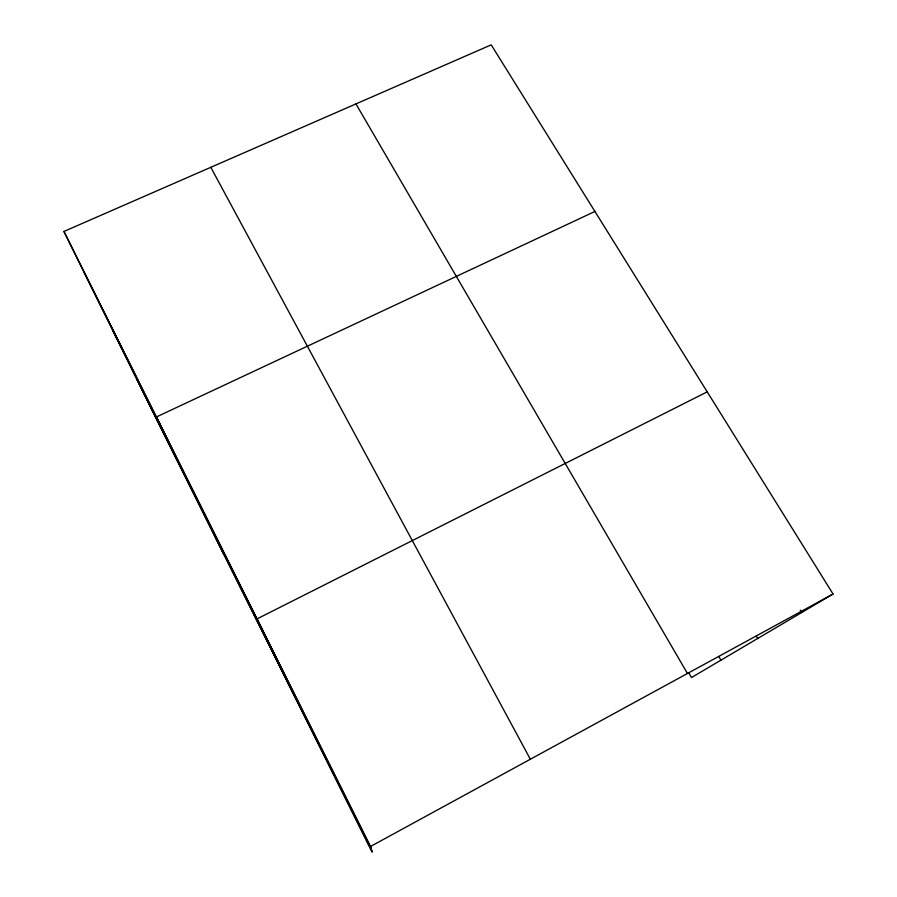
<?xml version="1.0" encoding="UTF-8"?>
<svg xmlns="http://www.w3.org/2000/svg" width="897" height="897" viewBox="0 0 897 897"><rect width="100%" height="100%" fill="white"/><g stroke="black" fill="none" stroke-linecap="round" stroke-linejoin="round"><path stroke-width="1.35" d="M63.945 231.448L370.483 846.499L372.177 852.15L156.392 419L63.945 231.448L491.208 44.85L833.055 594.016L691.475 677.56L688.661 672.728M370.483 846.499L833.055 594.016M707.206 391.854L257.047 618.885L294.362 695.949M594.924 211.457L156.403 416.959L223.353 553.393M800.303 610.095L801.761 612.483M756.294 636.063L757.73 638.462M718.833 656.548L720.975 660.158M355.952 103.917L687.45 673.49M210.806 167.313L530.351 759.243M84.083 272.296L370.865 847.766M112.697 330.354L371.392 849.537M136.849 379.341L371.829 850.995"/></g></svg>
